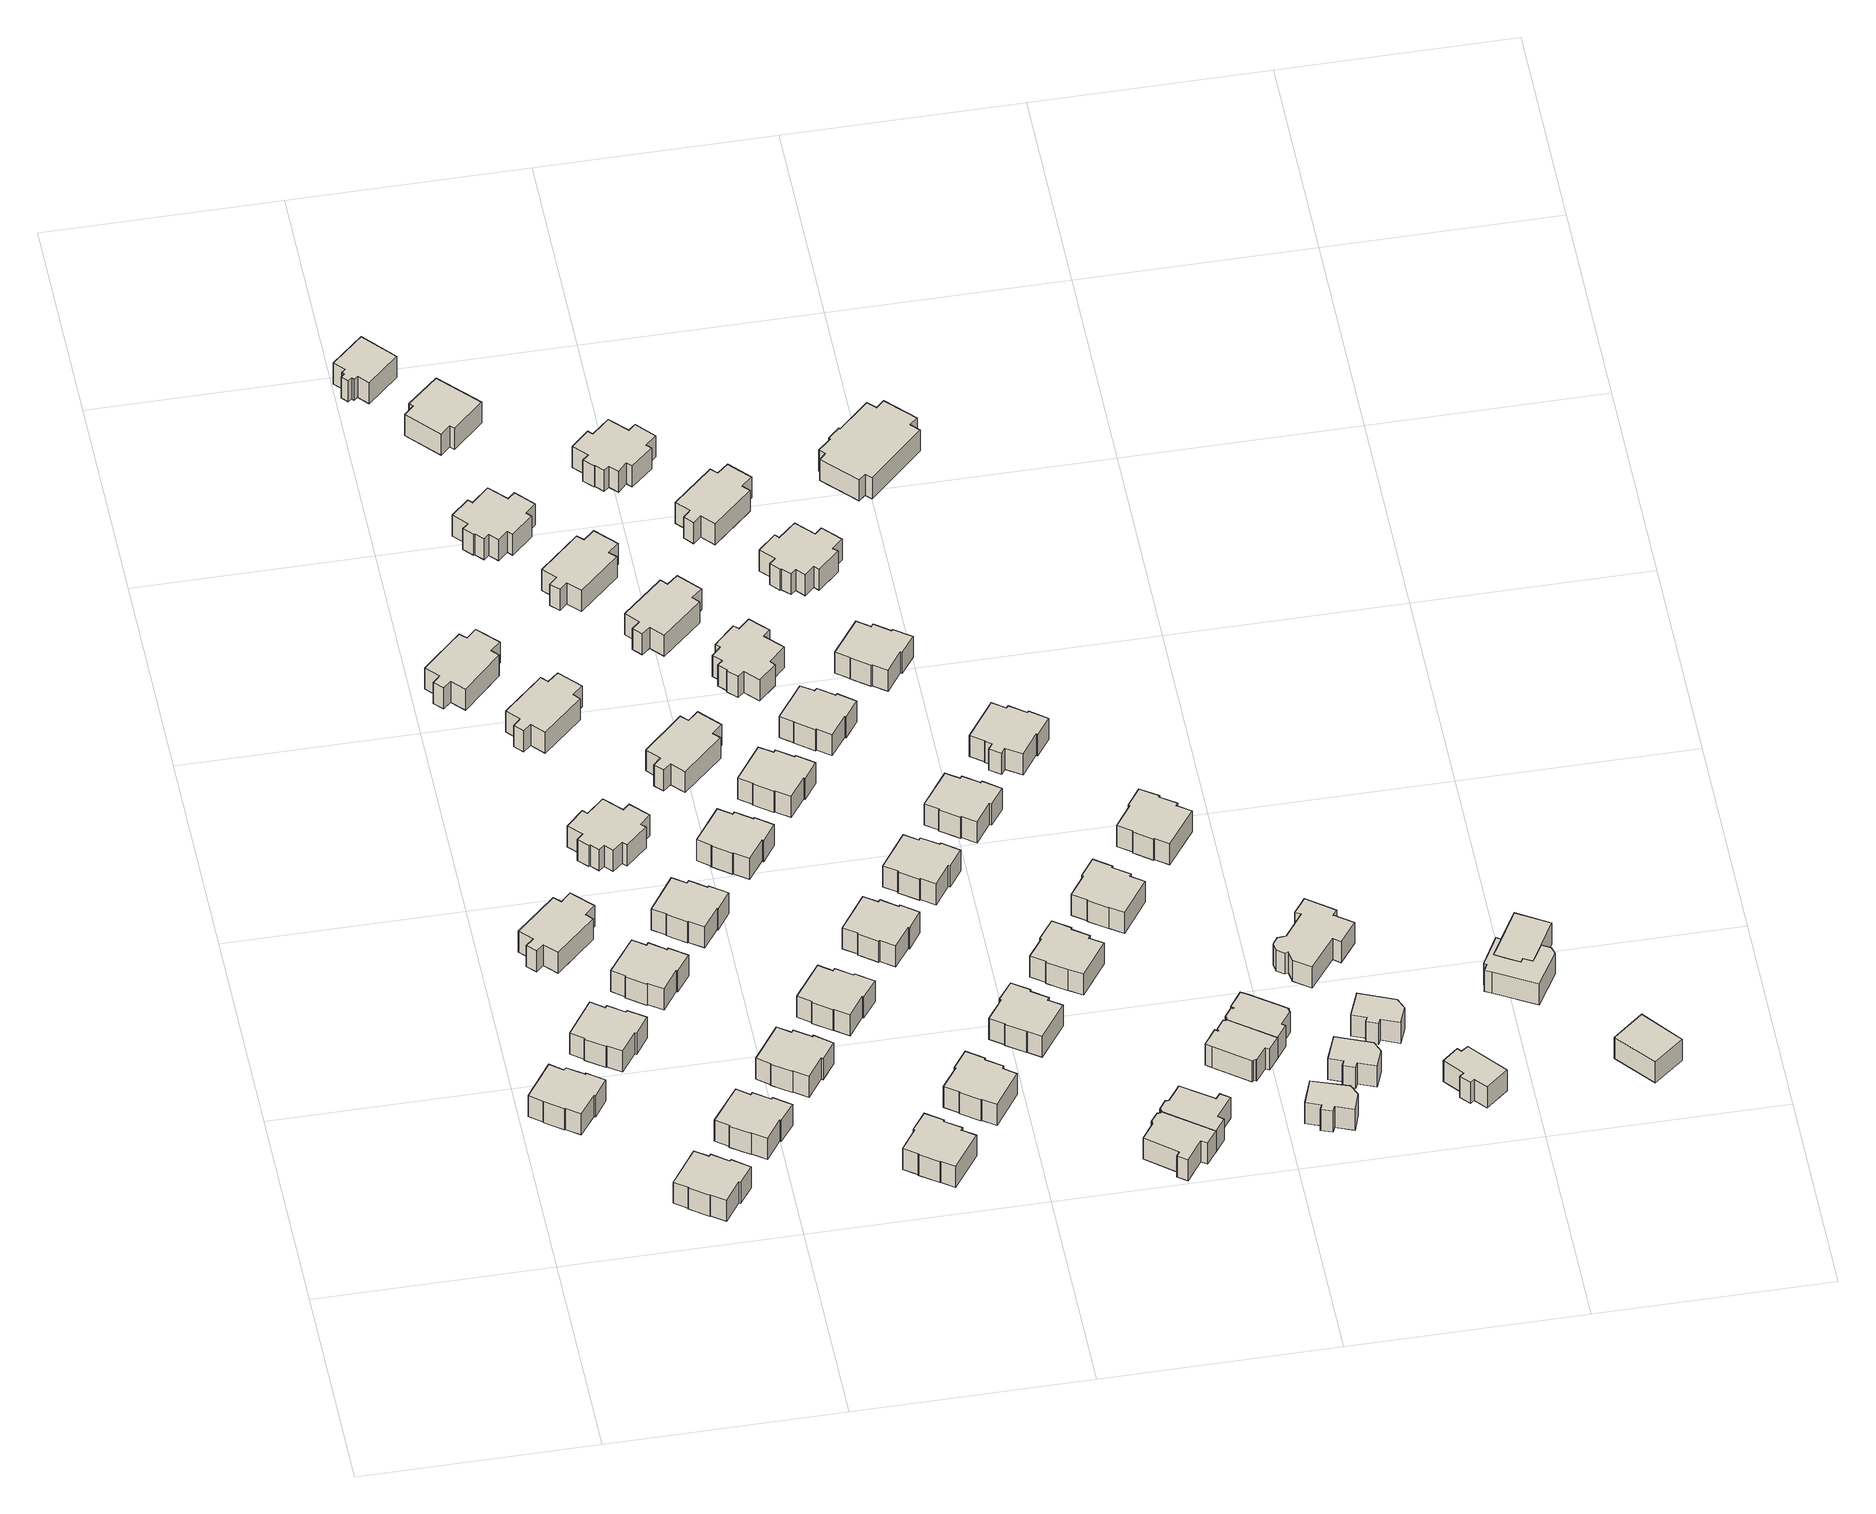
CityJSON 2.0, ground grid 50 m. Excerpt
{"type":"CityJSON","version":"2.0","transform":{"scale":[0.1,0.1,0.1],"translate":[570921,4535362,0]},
"CityObjects":{
"building1":{"type":"Building","geometry":[{"type":"MultiSurface","lod":"1","boundaries":[[[0,1,2,3,4,5,6,7,8,9,10,11,12,13]],[[0,13,14,15]],[[13,12,16,14]],[[12,11,17,16]],[[11,10,18,17]],[[10,9,19,18]],[[9,8,20,19]],[[8,7,21,20]],[[7,6,22,21]],[[6,5,23,22]],[[5,4,24,23]],[[4,3,25,24]],[[3,2,26,25]],[[2,1,27,26]],[[1,0,15,27]],[[15,14,16,17,18,19,20,21,22,23,24,25,26,27]]]}]},
"building2":{"type":"Building","geometry":[{"type":"MultiSurface","lod":"1","boundaries":[[[28,29,30,31,32,33,34,35,36,37,38,39,40,41]],[[28,41,42,43]],[[41,40,44,42]],[[40,39,45,44]],[[39,38,46,45]],[[38,37,47,46]],[[37,36,48,47]],[[36,35,49,48]],[[35,34,50,49]],[[34,33,51,50]],[[33,32,52,51]],[[32,31,53,52]],[[31,30,54,53]],[[30,29,55,54]],[[29,28,43,55]],[[43,42,44,45,46,47,48,49,50,51,52,53,54,55]]]}]},
"building3":{"type":"Building","geometry":[{"type":"MultiSurface","lod":"1","boundaries":[[[56,57,58,59,60,61,62,63,64,65,66,67,68,69]],[[56,69,70,71]],[[69,68,72,70]],[[68,67,73,72]],[[67,66,74,73]],[[66,65,75,74]],[[65,64,76,75]],[[64,63,77,76]],[[63,62,78,77]],[[62,61,79,78]],[[61,60,80,79]],[[60,59,81,80]],[[59,58,82,81]],[[58,57,83,82]],[[57,56,71,83]],[[71,70,72,73,74,75,76,77,78,79,80,81,82,83]]]}]},
"building4":{"type":"Building","geometry":[{"type":"MultiSurface","lod":"1","boundaries":[[[84,85,86,87,88,89,90,91,92,93,94,95]],[[84,95,96,97]],[[95,94,98,96]],[[94,93,99,98]],[[93,92,100,99]],[[92,91,101,100]],[[91,90,102,101]],[[90,89,103,102]],[[89,88,104,103]],[[88,87,105,104]],[[87,86,106,105]],[[86,85,107,106]],[[85,84,97,107]],[[97,96,98,99,100,101,102,103,104,105,106,107]]]}]},
"building5":{"type":"Building","geometry":[{"type":"MultiSurface","lod":"1","boundaries":[[[108,109,110,111,112,113,114,115,116,117,118,119,120,121]],[[108,121,122,123]],[[121,120,124,122]],[[120,119,125,124]],[[119,118,126,125]],[[118,117,127,126]],[[117,116,128,127]],[[116,115,129,128]],[[115,114,130,129]],[[114,113,131,130]],[[113,112,132,131]],[[112,111,133,132]],[[111,110,134,133]],[[110,109,135,134]],[[109,108,123,135]],[[123,122,124,125,126,127,128,129,130,131,132,133,134,135]]]}]},
"building6":{"type":"Building","geometry":[{"type":"MultiSurface","lod":"1","boundaries":[[[136,137,138,139,140,141,142,143,144,145,146,147,148,149]],[[136,149,150,151]],[[149,148,152,150]],[[148,147,153,152]],[[147,146,154,153]],[[146,145,155,154]],[[145,144,156,155]],[[144,143,157,156]],[[143,142,158,157]],[[142,141,159,158]],[[141,140,160,159]],[[140,139,161,160]],[[139,138,162,161]],[[138,137,163,162]],[[137,136,151,163]],[[151,150,152,153,154,155,156,157,158,159,160,161,162,163]]]}]},
"building7":{"type":"Building","geometry":[{"type":"MultiSurface","lod":"1","boundaries":[[[164,165,166,167,168,169,170,171,172,173,174,175]],[[164,175,176,177]],[[175,174,178,176]],[[174,173,179,178]],[[173,172,180,179]],[[172,171,181,180]],[[171,170,182,181]],[[170,169,183,182]],[[169,168,184,183]],[[168,167,185,184]],[[167,166,186,185]],[[166,165,187,186]],[[165,164,177,187]],[[177,176,178,179,180,181,182,183,184,185,186,187]]]}]},
"building8":{"type":"Building","geometry":[{"type":"MultiSurface","lod":"1","boundaries":[[[188,189,190,191,192,193,194,195,196,197,198,199,200,201,202,203,204,205]],[[188,205,206,207]],[[205,204,208,206]],[[204,203,209,208]],[[203,202,210,209]],[[202,201,211,210]],[[201,200,212,211]],[[200,199,213,212]],[[199,198,214,213]],[[198,197,215,214]],[[197,196,216,215]],[[196,195,217,216]],[[195,194,218,217]],[[194,193,219,218]],[[193,192,220,219]],[[192,191,221,220]],[[191,190,222,221]],[[190,189,223,222]],[[189,188,207,223]],[[207,206,208,209,210,211,212,213,214,215,216,217,218,219,220,221,222,223]]]}]},
"building9":{"type":"Building","geometry":[{"type":"MultiSurface","lod":"1","boundaries":[[[224,225,226,227,228,229,230,231,232,233,234,235]],[[224,235,236,237]],[[235,234,238,236]],[[234,233,239,238]],[[233,232,240,239]],[[232,231,241,240]],[[231,230,242,241]],[[230,229,243,242]],[[229,228,244,243]],[[228,227,245,244]],[[227,226,246,245]],[[226,225,247,246]],[[225,224,237,247]],[[237,236,238,239,240,241,242,243,244,245,246,247]]]}]},
"building10":{"type":"Building","geometry":[{"type":"MultiSurface","lod":"1","boundaries":[[[248,249,250,251,252,253,254,255,256,257,258,259,260,261]],[[248,261,262,263]],[[261,260,264,262]],[[260,259,265,264]],[[259,258,266,265]],[[258,257,267,266]],[[257,256,268,267]],[[256,255,269,268]],[[255,254,270,269]],[[254,253,271,270]],[[253,252,272,271]],[[252,251,273,272]],[[251,250,274,273]],[[250,249,275,274]],[[249,248,263,275]],[[263,262,264,265,266,267,268,269,270,271,272,273,274,275]]]}]},
"building11":{"type":"Building","geometry":[{"type":"MultiSurface","lod":"1","boundaries":[[[276,277,278,279,280,281,282,283,284,285,286,287,288,289]],[[276,289,290,291]],[[289,288,292,290]],[[288,287,293,292]],[[287,286,294,293]],[[286,285,295,294]],[[285,284,296,295]],[[284,283,297,296]],[[283,282,298,297]],[[282,281,299,298]],[[281,280,300,299]],[[280,279,301,300]],[[279,278,302,301]],[[278,277,303,302]],[[277,276,291,303]],[[291,290,292,293,294,295,296,297,298,299,300,301,302,303]]]}]},
"building12":{"type":"Building","geometry":[{"type":"MultiSurface","lod":"1","boundaries":[[[304,305,306,307,308,309,310,311,312,313,314,315]],[[304,315,316,317]],[[315,314,318,316]],[[314,313,319,318]],[[313,312,320,319]],[[312,311,321,320]],[[311,310,322,321]],[[310,309,323,322]],[[309,308,324,323]],[[308,307,325,324]],[[307,306,326,325]],[[306,305,327,326]],[[305,304,317,327]],[[317,316,318,319,320,321,322,323,324,325,326,327]]]}]},
"building13":{"type":"Building","geometry":[{"type":"MultiSurface","lod":"1","boundaries":[[[328,329,330,331,332,333,334,335,336,337,338,339,340,341]],[[328,341,342,343]],[[341,340,344,342]],[[340,339,345,344]],[[339,338,346,345]],[[338,337,347,346]],[[337,336,348,347]],[[336,335,349,348]],[[335,334,350,349]],[[334,333,351,350]],[[333,332,352,351]],[[332,331,353,352]],[[331,330,354,353]],[[330,329,355,354]],[[329,328,343,355]],[[343,342,344,345,346,347,348,349,350,351,352,353,354,355]]]}]},
"building14":{"type":"Building","geometry":[{"type":"MultiSurface","lod":"1","boundaries":[[[356,357,358,359,360,361,362,363,364,365,366,367,368,369,370,371,372,373]],[[356,373,374,375]],[[373,372,376,374]],[[372,371,377,376]],[[371,370,378,377]],[[370,369,379,378]],[[369,368,380,379]],[[368,367,381,380]],[[367,366,382,381]],[[366,365,383,382]],[[365,364,384,383]],[[364,363,385,384]],[[363,362,386,385]],[[362,361,387,386]],[[361,360,388,387]],[[360,359,389,388]],[[359,358,390,389]],[[358,357,391,390]],[[357,356,375,391]],[[375,374,376,377,378,379,380,381,382,383,384,385,386,387,388,389,390,391]]]}]},
"building15":{"type":"Building","geometry":[{"type":"MultiSurface","lod":"1","boundaries":[[[392,393,394,395,396,397,398,399,400,401,402,403,404,405]],[[392,405,406,407]],[[405,404,408,406]],[[404,403,409,408]],[[403,402,410,409]],[[402,401,411,410]],[[401,400,412,411]],[[400,399,413,412]],[[399,398,414,413]],[[398,397,415,414]],[[397,396,416,415]],[[396,395,417,416]],[[395,394,418,417]],[[394,393,419,418]],[[393,392,407,419]],[[407,406,408,409,410,411,412,413,414,415,416,417,418,419]]]}]},
"building16":{"type":"Building","geometry":[{"type":"MultiSurface","lod":"1","boundaries":[[[420,421,422,423,424,425,426,427,428,429,430,431,432,433]],[[420,433,434,435]],[[433,432,436,434]],[[432,431,437,436]],[[431,430,438,437]],[[430,429,439,438]],[[429,428,440,439]],[[428,427,441,440]],[[427,426,442,441]],[[426,425,443,442]],[[425,424,444,443]],[[424,423,445,444]],[[423,422,446,445]],[[422,421,447,446]],[[421,420,435,447]],[[435,434,436,437,438,439,440,441,442,443,444,445,446,447]]]}]},
"building17":{"type":"Building","geometry":[{"type":"MultiSurface","lod":"1","boundaries":[[[448,449,450,451,452,453,454,455]],[[448,455,456,457]],[[455,454,458,456]],[[454,453,459,458]],[[453,452,460,459]],[[452,451,461,460]],[[451,450,462,461]],[[450,449,463,462]],[[449,448,457,463]],[[457,456,458,459,460,461,462,463]]]}]},
"building18":{"type":"Building","geometry":[{"type":"MultiSurface","lod":"1","boundaries":[[[464,465,466,467,468,469,470,471,472,473,474,475]],[[464,475,476,477]],[[475,474,478,476]],[[474,473,479,478]],[[473,472,480,479]],[[472,471,481,480]],[[471,470,482,481]],[[470,469,483,482]],[[469,468,484,483]],[[468,467,485,484]],[[467,466,486,485]],[[466,465,487,486]],[[465,464,477,487]],[[477,476,478,479,480,481,482,483,484,485,486,487]]]}]},
"building19":{"type":"Building","geometry":[{"type":"MultiSurface","lod":"1","boundaries":[[[488,489,490,491,492,493,494,495,496,497,498,499]],[[488,499,500,501]],[[499,498,502,500]],[[498,497,503,502]],[[497,496,504,503]],[[496,495,505,504]],[[495,494,506,505]],[[494,493,507,506]],[[493,492,508,507]],[[492,491,509,508]],[[491,490,510,509]],[[490,489,511,510]],[[489,488,501,511]],[[501,500,502,503,504,505,506,507,508,509,510,511]]]}]},
"building20":{"type":"Building","geometry":[{"type":"MultiSurface","lod":"1","boundaries":[[[512,513,514,515,516,517,518,519,520,521,522,523,524,525]],[[512,525,526,527]],[[525,524,528,526]],[[524,523,529,528]],[[523,522,530,529]],[[522,521,531,530]],[[521,520,532,531]],[[520,519,533,532]],[[519,518,534,533]],[[518,517,535,534]],[[517,516,536,535]],[[516,515,537,536]],[[515,514,538,537]],[[514,513,539,538]],[[513,512,527,539]],[[527,526,528,529,530,531,532,533,534,535,536,537,538,539]]]}]},
"building21":{"type":"Building","geometry":[{"type":"MultiSurface","lod":"1","boundaries":[[[540,541,542,543,544,545,546,547,548,549,550,551,552,553]],[[540,553,554,555]],[[553,552,556,554]],[[552,551,557,556]],[[551,550,558,557]],[[550,549,559,558]],[[549,548,560,559]],[[548,547,561,560]],[[547,546,562,561]],[[546,545,563,562]],[[545,544,564,563]],[[544,543,565,564]],[[543,542,566,565]],[[542,541,567,566]],[[541,540,555,567]],[[555,554,556,557,558,559,560,561,562,563,564,565,566,567]]]}]},
"building22":{"type":"Building","geometry":[{"type":"MultiSurface","lod":"1","boundaries":[[[568,569,570,571,572,573,574,575,576,577,578,579,580,581]],[[568,581,582,583]],[[581,580,584,582]],[[580,579,585,584]],[[579,578,586,585]],[[578,577,587,586]],[[577,576,588,587]],[[576,575,589,588]],[[575,574,590,589]],[[574,573,591,590]],[[573,572,592,591]],[[572,571,593,592]],[[571,570,594,593]],[[570,569,595,594]],[[569,568,583,595]],[[583,582,584,585,586,587,588,589,590,591,592,593,594,595]]]}]},
"building23":{"type":"Building","geometry":[{"type":"MultiSurface","lod":"1","boundaries":[[[596,597,598,599,600,601,602,603,604,605,606,607]],[[596,607,608,609]],[[607,606,610,608]],[[606,605,611,610]],[[605,604,612,611]],[[604,603,613,612]],[[603,602,614,613]],[[602,601,615,614]],[[601,600,616,615]],[[600,599,617,616]],[[599,598,618,617]],[[598,597,619,618]],[[597,596,609,619]],[[609,608,610,611,612,613,614,615,616,617,618,619]]]}]},
"building24":{"type":"Building","geometry":[{"type":"MultiSurface","lod":"1","boundaries":[[[620,621,622,623,624,625,626,627,628,629,630,631,632,633,634,635,636,637]],[[620,637,638,639]],[[637,636,640,638]],[[636,635,641,640]],[[635,634,642,641]],[[634,633,643,642]],[[633,632,644,643]],[[632,631,645,644]],[[631,630,646,645]],[[630,629,647,646]],[[629,628,648,647]],[[628,627,649,648]],[[627,626,650,649]],[[626,625,651,650]],[[625,624,652,651]],[[624,623,653,652]],[[623,622,654,653]],[[622,621,655,654]],[[621,620,639,655]],[[639,638,640,641,642,643,644,645,646,647,648,649,650,651,652,653,654,655]]]}]},
"building25":{"type":"Building","geometry":[{"type":"MultiSurface","lod":"1","boundaries":[[[656,657,658,659,660,661,662,663,664,665,666,667,668,669,670,671,672,673]],[[656,673,674,675]],[[673,672,676,674]],[[672,671,677,676]],[[671,670,678,677]],[[670,669,679,678]],[[669,668,680,679]],[[668,667,681,680]],[[667,666,682,681]],[[666,665,683,682]],[[665,664,684,683]],[[664,663,685,684]],[[663,662,686,685]],[[662,661,687,686]],[[661,660,688,687]],[[660,659,689,688]],[[659,658,690,689]],[[658,657,691,690]],[[657,656,675,691]],[[675,674,676,677,678,679,680,681,682,683,684,685,686,687,688,689,690,691]]]}]},
"building26":{"type":"Building","geometry":[{"type":"MultiSurface","lod":"1","boundaries":[[[692,693,694,695,696,697,698,699,700,701,702,703,704,705]],[[692,705,706,707]],[[705,704,708,706]],[[704,703,709,708]],[[703,702,710,709]],[[702,701,711,710]],[[701,700,712,711]],[[700,699,713,712]],[[699,698,714,713]],[[698,697,715,714]],[[697,696,716,715]],[[696,695,717,716]],[[695,694,718,717]],[[694,693,719,718]],[[693,692,707,719]],[[707,706,708,709,710,711,712,713,714,715,716,717,718,719]]]}]},
"building27":{"type":"Building","geometry":[{"type":"MultiSurface","lod":"1","boundaries":[[[720,721,722,723,724,725,726,727,728,729,730,731,732,733]],[[720,733,734,735]],[[733,732,736,734]],[[732,731,737,736]],[[731,730,738,737]],[[730,729,739,738]],[[729,728,740,739]],[[728,727,741,740]],[[727,726,742,741]],[[726,725,743,742]],[[725,724,744,743]],[[724,723,745,744]],[[723,722,746,745]],[[722,721,747,746]],[[721,720,735,747]],[[735,734,736,737,738,739,740,741,742,743,744,745,746,747]]]}]},
"building28":{"type":"Building","geometry":[{"type":"MultiSurface","lod":"1","boundaries":[[[748,749,750,751,752,753,754,755,756,757,758,759,760,761]],[[748,761,762,763]],[[761,760,764,762]],[[760,759,765,764]],[[759,758,766,765]],[[758,757,767,766]],[[757,756,768,767]],[[756,755,769,768]],[[755,754,770,769]],[[754,753,771,770]],[[753,752,772,771]],[[752,751,773,772]],[[751,750,774,773]],[[750,749,775,774]],[[749,748,763,775]],[[763,762,764,765,766,767,768,769,770,771,772,773,774,775]]]}]},
"building29":{"type":"Building","geometry":[{"type":"MultiSurface","lod":"1","boundaries":[[[776,777,778,779,780,781,782,783,784,785,786,787]],[[776,787,788,789]],[[787,786,790,788]],[[786,785,791,790]],[[785,784,792,791]],[[784,783,793,792]],[[783,782,794,793]],[[782,781,795,794]],[[781,780,796,795]],[[780,779,797,796]],[[779,778,798,797]],[[778,777,799,798]],[[777,776,789,799]],[[789,788,790,791,792,793,794,795,796,797,798,799]]]}]},
"building30":{"type":"Building","geometry":[{"type":"MultiSurface","lod":"1","boundaries":[[[800,801,802,803,804,805,806,807,808,809,810,811,812,813]],[[800,813,814,815]],[[813,812,816,814]],[[812,811,817,816]],[[811,810,818,817]],[[810,809,819,818]],[[809,808,820,819]],[[808,807,821,820]],[[807,806,822,821]],[[806,805,823,822]],[[805,804,824,823]],[[804,803,825,824]],[[803,802,826,825]],[[802,801,827,826]],[[801,800,815,827]],[[815,814,816,817,818,819,820,821,822,823,824,825,826,827]]]}]},
"building31":{"type":"Building","geometry":[{"type":"MultiSurface","lod":"1","boundaries":[[[828,829,830,831,832,833,834,835,836,837,838,839,840,841]],[[828,841,842,843]],[[841,840,844,842]],[[840,839,845,844]],[[839,838,846,845]],[[838,837,847,846]],[[837,836,848,847]],[[836,835,849,848]],[[835,834,850,849]],[[834,833,851,850]],[[833,832,852,851]],[[832,831,853,852]],[[831,830,854,853]],[[830,829,855,854]],[[829,828,843,855]],[[843,842,844,845,846,847,848,849,850,851,852,853,854,855]]]}]},
"building32":{"type":"Building","geometry":[{"type":"MultiSurface","lod":"1","boundaries":[[[856,857,858,859,860,861,862,863,864,865,866,867,868,869]],[[856,869,870,871]],[[869,868,872,870]],[[868,867,873,872]],[[867,866,874,873]],[[866,865,875,874]],[[865,864,876,875]],[[864,863,877,876]],[[863,862,878,877]],[[862,861,879,878]],[[861,860,880,879]],[[860,859,881,880]],[[859,858,882,881]],[[858,857,883,882]],[[857,856,871,883]],[[871,870,872,873,874,875,876,877,878,879,880,881,882,883]]]}]},
"building33":{"type":"Building","geometry":[{"type":"MultiSurface","lod":"1","boundaries":[[[801,800,884,885,886,887,888,889,890,891,892,893,894,895]],[[801,895,896,827]],[[895,894,897,896]],[[894,893,898,897]],[[893,892,899,898]],[[892,891,900,899]],[[891,890,901,900]],[[890,889,902,901]],[[889,888,903,902]],[[888,887,904,903]],[[887,886,905,904]],[[886,885,906,905]],[[885,884,907,906]],[[884,800,815,907]],[[800,801,827,815]],[[827,896,897,898,899,900,901,902,903,904,905,906,907,815]]]}]},
"building34":{"type":"Building","geometry":[{"type":"MultiSurface","lod":"1","boundaries":[[[908,909,910,911,912,913,914,915,916,917,918,919,920,921,922,923,924,925]],[[908,925,926,927]],[[925,924,928,926]],[[924,923,929,928]],[[923,922,930,929]],[[922,921,931,930]],[[921,920,932,931]],[[920,919,933,932]],[[919,918,934,933]],[[918,917,935,934]],[[917,916,936,935]],[[916,915,937,936]],[[915,914,938,937]],[[914,913,939,938]],[[913,912,940,939]],[[912,911,941,940]],[[911,910,942,941]],[[910,909,943,942]],[[909,908,927,943]],[[927,926,928,929,930,931,932,933,934,935,936,937,938,939,940,941,942,943]]]}]},
"building35":{"type":"Building","geometry":[{"type":"MultiSurface","lod":"1","boundaries":[[[944,945,946,947,948,949,950,951,952,953,954,955,956,957]],[[944,957,958,959]],[[957,956,960,958]],[[956,955,961,960]],[[955,954,962,961]],[[954,953,963,962]],[[953,952,964,963]],[[952,951,965,964]],[[951,950,966,965]],[[950,949,967,966]],[[949,948,968,967]],[[948,947,969,968]],[[947,946,970,969]],[[946,945,971,970]],[[945,944,959,971]],[[959,958,960,961,962,963,964,965,966,967,968,969,970,971]]]}]},
"building36":{"type":"Building","geometry":[{"type":"MultiSurface","lod":"1","boundaries":[[[972,973,974,975,976,977,978,979,980,981,982,983,984,985]],[[972,985,986,987]],[[985,984,988,986]],[[984,983,989,988]],[[983,982,990,989]],[[982,981,991,990]],[[981,980,992,991]],[[980,979,993,992]],[[979,978,994,993]],[[978,977,995,994]],[[977,976,996,995]],[[976,975,997,996]],[[975,974,998,997]],[[974,973,999,998]],[[973,972,987,999]],[[987,986,988,989,990,991,992,993,994,995,996,997,998,999]]]}]},
"building37":{"type":"Building","geometry":[{"type":"MultiSurface","lod":"1","boundaries":[[[1000,1001,1002,1003,1004,1005,1006,1007,1008,1009,1010,1011,1012,1013,1014,1015]],[[1000,1015,1016,1017]],[[1015,1014,1018,1016]],[[1014,1013,1019,1018]],[[1013,1012,1020,1019]],[[1012,1011,1021,1020]],[[1011,1010,1022,1021]],[[1010,1009,1023,1022]],[[1009,1008,1024,1023]],[[1008,1007,1025,1024]],[[1007,1006,1026,1025]],[[1006,1005,1027,1026]],[[1005,1004,1028,1027]],[[1004,1003,1029,1028]],[[1003,1002,1030,1029]],[[1002,1001,1031,1030]],[[1001,1000,1017,1031]],[[1017,1016,1018,1019,1020,1021,1022,1023,1024,1025,1026,1027,1028,1029,1030,1031]]]}]},
"building38":{"type":"Building","geometry":[{"type":"MultiSurface","lod":"1","boundaries":[[[1032,1033,1034,1035,1036,1037,1038,1039,1040,1041,1042,1043,1044,1045,1046,1047,1048]],[[1032,1048,1049,1050]],[[1048,1047,1051,1049]],[[1047,1046,1052,1051]],[[1046,1045,1053,1052]],[[1045,1044,1054,1053]],[[1044,1043,1055,1054]],[[1043,1042,1056,1055]],[[1042,1041,1057,1056]],[[1041,1040,1058,1057]],[[1040,1039,1059,1058]],[[1039,1038,1060,1059]],[[1038,1037,1061,1060]],[[1037,1036,1062,1061]],[[1036,1035,1063,1062]],[[1035,1034,1064,1063]],[[1034,1033,1065,1064]],[[1033,1032,1050,1065]],[[1050,1049,1051,1052,1053,1054,1055,1056,1057,1058,1059,1060,1061,1062,1063,1064,1065]]]}]},
"building39":{"type":"Building","geometry":[{"type":"MultiSurface","lod":"1","boundaries":[[[1066,1067,1068,1069,1070,1071,1072,1073,1074,1075,1076,1077,1078,1043,1042,1079,1080]],[[1066,1080,1081,1082]],[[1080,1079,1083,1081]],[[1079,1042,1056,1083]],[[1042,1043,1055,1056]],[[1043,1078,1084,1055]],[[1078,1077,1085,1084]],[[1077,1076,1086,1085]],[[1076,1075,1087,1086]],[[1075,1074,1088,1087]],[[1074,1073,1089,1088]],[[1073,1072,1090,1089]],[[1072,1071,1091,1090]],[[1071,1070,1092,1091]],[[1070,1069,1093,1092]],[[1069,1068,1094,1093]],[[1068,1067,1095,1094]],[[1067,1066,1082,1095]],[[1082,1081,1083,1056,1055,1084,1085,1086,1087,1088,1089,1090,1091,1092,1093,1094,1095]]]}]},
"building40":{"type":"Building","geometry":[{"type":"MultiSurface","lod":"1","boundaries":[[[1096,1097,1098,1099,1100,1101,1102,1103,1104]],[[1096,1104,1105,1106]],[[1104,1103,1107,1105]],[[1103,1102,1108,1107]],[[1102,1101,1109,1108]],[[1101,1100,1110,1109]],[[1100,1099,1111,1110]],[[1099,1098,1112,1111]],[[1098,1097,1113,1112]],[[1097,1096,1106,1113]],[[1106,1105,1107,1108,1109,1110,1111,1112,1113]]]}]},
"building41":{"type":"Building","geometry":[{"type":"MultiSurface","lod":"1","boundaries":[[[1114,1115,1116,1117,1118,1119,1120,1121,1122,1123,1124,1125,1126,1127,1128,1129]],[[1114,1129,1130,1131]],[[1129,1128,1132,1130]],[[1128,1127,1133,1132]],[[1127,1126,1134,1133]],[[1126,1125,1135,1134]],[[1125,1124,1136,1135]],[[1124,1123,1137,1136]],[[1123,1122,1138,1137]],[[1122,1121,1139,1138]],[[1121,1120,1140,1139]],[[1120,1119,1141,1140]],[[1119,1118,1142,1141]],[[1118,1117,1143,1142]],[[1117,1116,1144,1143]],[[1116,1115,1145,1144]],[[1115,1114,1131,1145]],[[1131,1130,1132,1133,1134,1135,1136,1137,1138,1139,1140,1141,1142,1143,1144,1145]]]}]},
"building42":{"type":"Building","geometry":[{"type":"MultiSurface","lod":"1","boundaries":[[[1146,1147,1148,1149,1150,1151,1152,1153,1154,1155,1156,1157,1158,1159]],[[1146,1159,1160,1161]],[[1159,1158,1162,1160]],[[1158,1157,1163,1162]],[[1157,1156,1164,1163]],[[1156,1155,1165,1164]],[[1155,1154,1166,1165]],[[1154,1153,1167,1166]],[[1153,1152,1168,1167]],[[1152,1151,1169,1168]],[[1151,1150,1170,1169]],[[1150,1149,1171,1170]],[[1149,1148,1172,1171]],[[1148,1147,1173,1172]],[[1147,1146,1161,1173]],[[1161,1160,1162,1163,1164,1165,1166,1167,1168,1169,1170,1171,1172,1173]]]}]},
"building43":{"type":"Building","geometry":[{"type":"MultiSurface","lod":"1","boundaries":[[[1174,1175,1176,1177,1178,1179,1180,1181,1182]],[[1174,1182,1183,1184]],[[1182,1181,1185,1183]],[[1181,1180,1186,1185]],[[1180,1179,1187,1186]],[[1179,1178,1188,1187]],[[1178,1177,1189,1188]],[[1177,1176,1190,1189]],[[1176,1175,1191,1190]],[[1175,1174,1184,1191]],[[1184,1183,1185,1186,1187,1188,1189,1190,1191]]]}]},
"building44":{"type":"Building","geometry":[{"type":"MultiSurface","lod":"1","boundaries":[[[1192,1193,1194,1195,1196,1197,1198,1199,1200,1201,1202,1203,1204,1205,1206,1207]],[[1192,1207,1208,1209]],[[1207,1206,1210,1208]],[[1206,1205,1211,1210]],[[1205,1204,1212,1211]],[[1204,1203,1213,1212]],[[1203,1202,1214,1213]],[[1202,1201,1215,1214]],[[1201,1200,1216,1215]],[[1200,1199,1217,1216]],[[1199,1198,1218,1217]],[[1198,1197,1219,1218]],[[1197,1196,1220,1219]],[[1196,1195,1221,1220]],[[1195,1194,1222,1221]],[[1194,1193,1223,1222]],[[1193,1192,1209,1223]],[[1209,1208,1210,1211,1212,1213,1214,1215,1216,1217,1218,1219,1220,1221,1222,1223]]]}]},
"building45":{"type":"Building","geometry":[{"type":"MultiSurface","lod":"1","boundaries":[[[1224,1225,1226,1227,1228,1229,1230,1231,1232]],[[1224,1232,1233,1234]],[[1232,1231,1235,1233]],[[1231,1230,1236,1235]],[[1230,1229,1237,1236]],[[1229,1228,1238,1237]],[[1228,1227,1239,1238]],[[1227,1226,1240,1239]],[[1226,1225,1241,1240]],[[1225,1224,1234,1241]],[[1234,1233,1235,1236,1237,1238,1239,1240,1241]]]}]},
"building46":{"type":"Building","geometry":[{"type":"MultiSurface","lod":"1","boundaries":[[[1242,1243,1244,1245,1246,1247,1248,1249,1250,1251]],[[1242,1251,1252,1253]],[[1251,1250,1254,1252]],[[1250,1249,1255,1254]],[[1249,1248,1256,1255]],[[1248,1247,1257,1256]],[[1247,1246,1258,1257]],[[1246,1245,1259,1258]],[[1245,1244,1260,1259]],[[1244,1243,1261,1260]],[[1243,1242,1253,1261]],[[1253,1252,1254,1255,1256,1257,1258,1259,1260,1261]]]}]},
"building47":{"type":"Building","geometry":[{"type":"MultiSurface","lod":"1","boundaries":[[[1262,1263,1264,1265,1266,1267,1268,1269,1270,1271,1272,1273,1274,1275,1276]],[[1262,1276,1277,1278]],[[1276,1275,1279,1277]],[[1275,1274,1280,1279]],[[1274,1273,1281,1280]],[[1273,1272,1282,1281]],[[1272,1271,1283,1282]],[[1271,1270,1284,1283]],[[1270,1269,1285,1284]],[[1269,1268,1286,1285]],[[1268,1267,1287,1286]],[[1267,1266,1288,1287]],[[1266,1265,1289,1288]],[[1265,1264,1290,1289]],[[1264,1263,1291,1290]],[[1263,1262,1278,1291]],[[1278,1277,1279,1280,1281,1282,1283,1284,1285,1286,1287,1288,1289,1290,1291]]]}]},
"building48":{"type":"Building","geometry":[{"type":"MultiSurface","lod":"1","boundaries":[[[1272,1271,1270,1269,1268,1292,1293,1294,1274,1273]],[[1272,1273,1281,1282]],[[1273,1274,1280,1281]],[[1274,1294,1295,1280]],[[1294,1293,1296,1295]],[[1293,1292,1297,1296]],[[1292,1268,1286,1297]],[[1268,1269,1285,1286]],[[1269,1270,1284,1285]],[[1270,1271,1283,1284]],[[1271,1272,1282,1283]],[[1282,1281,1280,1295,1296,1297,1286,1285,1284,1283]]]}]},
"building49":{"type":"Building","geometry":[{"type":"MultiSurface","lod":"1","boundaries":[[[1298,1299,1300,1301]],[[1298,1301,1302,1303]],[[1301,1300,1304,1302]],[[1300,1299,1305,1304]],[[1299,1298,1303,1305]],[[1303,1302,1304,1305]]]}]}
},
"vertices":[
[148,396,0],[114,350,0],[85,370,0],[84,369,0],[45,397,0],[46,398,0],[19,419,0],[75,497,0],[102,476,0],[107,481,0],[142,457,0],[143,460,0],[179,434,0],[151,394,0],[151,394,60],[148,396,60],[179,434,60],[143,460,60],[142,457,60],[107,481,60],[102,476,60],[75,497,60],[19,419,60],[46,398,60],[45,397,60],[84,369,60],[85,370,60],[114,350,60],
[315,209,0],[343,189,0],[347,194,0],[381,169,0],[384,172,0],[420,145,0],[391,106,0],[388,108,0],[355,62,0],[326,83,0],[325,81,0],[286,110,0],[287,111,0],[259,131,0],[259,131,60],[315,209,60],[287,111,60],[286,110,60],[325,81,60],[326,83,60],[355,62,60],[388,108,60],[391,106,60],[420,145,60],[384,172,60],[381,169,60],[347,194,60],[343,189,60],
[226,506,0],[197,526,0],[196,524,0],[157,552,0],[158,554,0],[131,574,0],[186,652,0],[214,631,0],[218,636,0],[252,612,0],[255,615,0],[291,590,0],[262,549,0],[259,551,0],[259,551,60],[226,506,60],[262,549,60],[291,590,60],[255,615,60],[252,612,60],[218,636,60],[214,631,60],[186,652,60],[131,574,60],[158,554,60],[157,552,60],[196,524,60],[197,526,60],
[181,935,0],[202,956,0],[244,912,0],[222,891,0],[234,877,0],[149,798,0],[124,824,0],[108,809,0],[90,828,0],[107,843,0],[82,870,0],[167,949,0],[167,949,60],[181,935,60],[82,870,60],[107,843,60],[90,828,60],[108,809,60],[124,824,60],[149,798,60],[234,877,60],[222,891,60],[244,912,60],[202,956,60],
[459,347,0],[493,323,0],[496,326,0],[532,300,0],[502,260,0],[499,262,0],[466,216,0],[437,237,0],[436,236,0],[397,263,0],[398,265,0],[371,285,0],[428,363,0],[455,342,0],[455,342,60],[459,347,60],[428,363,60],[371,285,60],[398,265,60],[397,263,60],[436,236,60],[437,237,60],[466,216,60],[499,262,60],[502,260,60],[532,300,60],[496,326,60],[493,323,60],
[243,730,0],[299,806,0],[326,786,0],[330,792,0],[364,767,0],[367,770,0],[403,744,0],[374,704,0],[371,706,0],[338,660,0],[308,681,0],[307,679,0],[268,707,0],[269,709,0],[269,709,60],[243,730,60],[268,707,60],[307,679,60],[308,681,60],[338,660,60],[371,706,60],[374,704,60],[403,744,60],[367,770,60],[364,767,60],[330,792,60],[326,786,60],[299,806,60],
[182,1629,0],[100,1547,0],[74,1574,0],[57,1559,0],[39,1577,0],[55,1593,0],[30,1620,0],[114,1700,0],[128,1687,0],[149,1707,0],[191,1663,0],[169,1643,0],[169,1643,60],[182,1629,60],[191,1663,60],[149,1707,60],[128,1687,60],[114,1700,60],[30,1620,60],[55,1593,60],[39,1577,60],[57,1559,60],[74,1574,60],[100,1547,60],
[276,1166,0],[313,1200,0],[348,1163,0],[362,1176,0],[397,1139,0],[375,1117,0],[384,1107,0],[338,1065,0],[329,1074,0],[308,1055,0],[292,1072,0],[281,1062,0],[265,1079,0],[262,1078,0],[243,1098,0],[256,1111,0],[230,1139,0],[267,1175,0],[267,1175,60],[276,1166,60],[230,1139,60],[256,1111,60],[243,1098,60],[262,1078,60],[265,1079,60],[281,1062,60],[292,1072,60],[308,1055,60],[329,1074,60],[338,1065,60],[384,1107,60],[375,1117,60],[397,1139,60],[362,1176,60],[348,1163,60],[313,1200,60],
[252,1553,0],[265,1539,0],[288,1559,0],[329,1515,0],[307,1495,0],[319,1480,0],[234,1401,0],[209,1428,0],[192,1413,0],[175,1431,0],[191,1447,0],[167,1474,0],[167,1474,60],[252,1553,60],[191,1447,60],[175,1431,60],[192,1413,60],[209,1428,60],[234,1401,60],[319,1480,60],[307,1495,60],[329,1515,60],[288,1559,60],[265,1539,60],
[607,481,0],[643,453,0],[614,413,0],[611,416,0],[578,370,0],[549,391,0],[548,389,0],[509,417,0],[510,418,0],[483,439,0],[539,517,0],[566,497,0],[570,502,0],[605,478,0],[605,478,60],[607,481,60],[570,502,60],[566,497,60],[539,517,60],[483,439,60],[510,418,60],[509,417,60],[548,389,60],[549,391,60],[578,370,60],[611,416,60],[614,413,60],[643,453,60],
[353,883,0],[408,961,0],[436,941,0],[440,947,0],[474,922,0],[477,925,0],[513,899,0],[484,859,0],[482,861,0],[449,815,0],[419,835,0],[418,834,0],[379,862,0],[381,863,0],[381,863,60],[353,883,60],[379,862,60],[418,834,60],[419,835,60],[449,815,60],[482,861,60],[484,859,60],[513,899,60],[477,925,60],[474,922,60],[440,947,60],[436,941,60],[408,961,60],
[71,2545,0],[131,2478,0],[64,2416,0],[44,2438,0],[36,2431,0],[32,2435,0],[24,2429,0],[12,2442,0],[19,2449,0],[15,2454,0],[23,2461,0],[3,2483,0],[3,2483,60],[71,2545,60],[23,2461,60],[15,2454,60],[19,2449,60],[12,2442,60],[24,2429,60],[32,2435,60],[36,2431,60],[44,2438,60],[64,2416,60],[131,2478,60],
[792,91,0],[753,119,0],[754,120,0],[725,141,0],[758,187,0],[755,189,0],[785,229,0],[821,203,0],[819,200,0],[853,176,0],[849,170,0],[877,150,0],[820,72,0],[793,92,0],[793,92,60],[792,91,60],[820,72,60],[877,150,60],[849,170,60],[853,176,60],[819,200,60],[821,203,60],[785,229,60],[755,189,60],[758,187,60],[725,141,60],[754,120,60],[753,119,60],
[239,1942,0],[222,1960,0],[211,1950,0],[195,1967,0],[193,1966,0],[174,1986,0],[187,1997,0],[160,2026,0],[198,2062,0],[206,2053,0],[243,2088,0],[278,2051,0],[293,2065,0],[328,2027,0],[306,2005,0],[315,1995,0],[269,1952,0],[260,1962,0],[260,1962,60],[239,1942,60],[269,1952,60],[315,1995,60],[306,2005,60],[328,2027,60],[293,2065,60],[278,2051,60],[243,2088,60],[206,2053,60],[198,2062,60],[160,2026,60],[187,1997,60],[174,1986,60],[193,1966,60],[195,1967,60],[211,1950,60],[222,1960,60],
[621,573,0],[594,593,0],[650,670,0],[678,650,0],[682,655,0],[716,631,0],[719,633,0],[755,607,0],[725,567,0],[722,569,0],[689,523,0],[660,544,0],[659,543,0],[620,571,0],[620,571,60],[621,573,60],[659,543,60],[660,544,60],[689,523,60],[722,569,60],[725,567,60],[755,607,60],[719,633,60],[716,631,60],[682,655,60],[678,650,60],[650,670,60],[594,593,60],
[476,1055,0],[532,1132,0],[560,1112,0],[564,1117,0],[598,1092,0],[600,1095,0],[636,1068,0],[607,1028,0],[604,1031,0],[571,985,0],[541,1006,0],[540,1005,0],[502,1033,0],[503,1034,0],[503,1034,60],[476,1055,60],[502,1033,60],[540,1005,60],[541,1006,60],[571,985,60],[604,1031,60],[607,1028,60],[636,1068,60],[600,1095,60],[598,1092,60],[564,1117,60],[560,1112,60],[532,1132,60],
[197,2405,0],[274,2323,0],[208,2261,0],[200,2269,0],[179,2250,0],[117,2317,0],[138,2337,0],[131,2345,0],[131,2345,60],[197,2405,60],[138,2337,60],[117,2317,60],[179,2250,60],[200,2269,60],[208,2261,60],[274,2323,60],
[542,1403,0],[583,1359,0],[561,1338,0],[574,1324,0],[488,1244,0],[463,1271,0],[447,1256,0],[430,1274,0],[446,1290,0],[422,1318,0],[506,1397,0],[520,1383,0],[520,1383,60],[542,1403,60],[506,1397,60],[422,1318,60],[446,1290,60],[430,1274,60],[447,1256,60],[463,1271,60],[488,1244,60],[574,1324,60],[561,1338,60],[583,1359,60],
[462,1854,0],[376,1774,0],[350,1800,0],[334,1785,0],[316,1803,0],[333,1819,0],[308,1846,0],[393,1925,0],[406,1912,0],[429,1933,0],[471,1889,0],[448,1868,0],[448,1868,60],[462,1854,60],[471,1889,60],[429,1933,60],[406,1912,60],[393,1925,60],[308,1846,60],[333,1819,60],[316,1803,60],[334,1785,60],[350,1800,60],[376,1774,60],
[903,244,0],[864,272,0],[865,274,0],[836,295,0],[869,340,0],[866,342,0],[896,383,0],[932,357,0],[930,353,0],[964,329,0],[961,323,0],[987,303,0],[932,226,0],[904,246,0],[904,246,60],[903,244,60],[932,226,60],[987,303,60],[961,323,60],[964,329,60],[930,353,60],[932,357,60],[896,383,60],[866,342,60],[869,340,60],[836,295,60],[865,274,60],[864,272,60],
[877,778,0],[849,738,0],[846,740,0],[813,694,0],[784,715,0],[782,713,0],[744,741,0],[745,743,0],[717,763,0],[773,841,0],[801,821,0],[805,826,0],[839,801,0],[841,805,0],[841,805,60],[877,778,60],[839,801,60],[805,826,60],[801,821,60],[773,841,60],[717,763,60],[745,743,60],[744,741,60],[782,713,60],[784,715,60],[813,694,60],[846,740,60],[849,738,60],
[652,1158,0],[614,1186,0],[615,1188,0],[587,1208,0],[643,1285,0],[671,1266,0],[675,1271,0],[710,1246,0],[712,1249,0],[748,1222,0],[719,1182,0],[716,1184,0],[683,1139,0],[653,1159,0],[653,1159,60],[652,1158,60],[683,1139,60],[716,1184,60],[719,1182,60],[748,1222,60],[712,1249,60],[710,1246,60],[675,1271,60],[671,1266,60],[643,1285,60],[587,1208,60],[615,1188,60],[614,1186,60],
[473,1635,0],[456,1653,0],[473,1668,0],[448,1696,0],[535,1775,0],[547,1761,0],[570,1781,0],[611,1736,0],[589,1716,0],[601,1701,0],[515,1623,0],[490,1650,0],[490,1650,60],[473,1635,60],[515,1623,60],[601,1701,60],[589,1716,60],[611,1736,60],[570,1781,60],[547,1761,60],[535,1775,60],[448,1696,60],[473,1668,60],[456,1653,60],
[621,1506,0],[605,1523,0],[616,1533,0],[599,1551,0],[619,1571,0],[610,1580,0],[655,1624,0],[665,1615,0],[688,1637,0],[724,1600,0],[709,1585,0],[744,1548,0],[709,1514,0],[717,1503,0],[679,1467,0],[652,1496,0],[639,1484,0],[619,1504,0],[619,1504,60],[621,1506,60],[639,1484,60],[652,1496,60],[679,1467,60],[717,1503,60],[709,1514,60],[744,1548,60],[709,1585,60],[724,1600,60],[688,1637,60],[665,1615,60],[655,1624,60],[610,1580,60],[619,1571,60],[599,1551,60],[616,1533,60],[605,1523,60],
[429,2170,0],[467,2206,0],[476,2197,0],[513,2231,0],[548,2194,0],[563,2208,0],[598,2169,0],[575,2147,0],[584,2137,0],[537,2095,0],[527,2106,0],[508,2085,0],[491,2103,0],[480,2093,0],[464,2110,0],[462,2109,0],[443,2129,0],[456,2141,0],[456,2141,60],[429,2170,60],[443,2129,60],[462,2109,60],[464,2110,60],[480,2093,60],[491,2103,60],[508,2085,60],[527,2106,60],[537,2095,60],[584,2137,60],[575,2147,60],[598,2169,60],[563,2208,60],[548,2194,60],[513,2231,60],[476,2197,60],[467,2206,60],
[989,513,0],[1019,553,0],[1055,527,0],[1053,523,0],[1087,499,0],[1083,493,0],[1111,473,0],[1054,396,0],[1027,415,0],[1026,414,0],[987,442,0],[988,443,0],[959,464,0],[992,510,0],[992,510,60],[989,513,60],[959,464,60],[988,443,60],[987,442,60],[1026,414,60],[1027,415,60],[1054,396,60],[1111,473,60],[1083,493,60],[1087,499,60],[1053,523,60],[1055,527,60],[1019,553,60],
[955,894,0],[923,848,0],[894,869,0],[893,867,0],[854,895,0],[855,897,0],[827,917,0],[883,995,0],[911,975,0],[915,980,0],[950,956,0],[952,959,0],[988,932,0],[959,892,0],[959,892,60],[955,894,60],[988,932,60],[952,959,60],[950,956,60],[915,980,60],[911,975,60],[883,995,60],[827,917,60],[855,897,60],[854,895,60],[893,867,60],[894,869,60],[923,848,60],
[764,1311,0],[725,1340,0],[726,1341,0],[699,1361,0],[755,1437,0],[782,1419,0],[787,1424,0],[821,1399,0],[824,1402,0],[859,1375,0],[830,1336,0],[827,1337,0],[794,1292,0],[765,1313,0],[765,1313,60],[764,1311,60],[794,1292,60],[827,1337,60],[830,1336,60],[859,1375,60],[824,1402,60],[821,1399,60],[787,1424,60],[782,1419,60],[755,1437,60],[699,1361,60],[726,1341,60],[725,1340,60],
[603,1981,0],[688,2059,0],[701,2046,0],[724,2066,0],[765,2022,0],[742,2001,0],[755,1987,0],[670,1908,0],[646,1934,0],[629,1918,0],[612,1938,0],[628,1954,0],[628,1954,60],[603,1981,60],[612,1938,60],[629,1918,60],[646,1934,60],[670,1908,60],[755,1987,60],[742,2001,60],[765,2022,60],[724,2066,60],[701,2046,60],[688,2059,60],
[1250,148,0],[1347,76,0],[1325,46,0],[1312,54,0],[1278,7,0],[1258,22,0],[1265,32,0],[1201,83,0],[1227,119,0],[1227,124,0],[1225,125,0],[1241,146,0],[1243,145,0],[1248,146,0],[1248,146,60],[1250,148,60],[1243,145,60],[1241,146,60],[1225,125,60],[1227,124,60],[1227,119,60],[1201,83,60],[1265,32,60],[1258,22,60],[1278,7,60],[1312,54,60],[1325,46,60],[1347,76,60],
[1166,550,0],[1138,569,0],[1137,568,0],[1098,596,0],[1099,598,0],[1070,619,0],[1101,661,0],[1098,663,0],[1130,707,0],[1166,681,0],[1164,677,0],[1198,653,0],[1194,647,0],[1222,628,0],[1222,628,60],[1166,550,60],[1194,647,60],[1198,653,60],[1164,677,60],[1166,681,60],[1130,707,60],[1098,663,60],[1101,661,60],[1070,619,60],[1099,598,60],[1098,596,60],[1137,568,60],[1138,569,60],
[1067,1048,0],[1034,1002,0],[1005,1023,0],[1004,1021,0],[965,1049,0],[966,1051,0],[939,1071,0],[995,1147,0],[1023,1128,0],[1027,1133,0],[1061,1109,0],[1064,1112,0],[1100,1085,0],[1071,1046,0],[1071,1046,60],[1067,1048,60],[1100,1085,60],[1064,1112,60],[1061,1109,60],[1027,1133,60],[1023,1128,60],[995,1147,60],[939,1071,60],[966,1051,60],[965,1049,60],[1004,1021,60],[1005,1023,60],[1034,1002,60],
[1251,149,0],[1250,155,0],[1248,156,0],[1263,177,0],[1265,176,0],[1271,177,0],[1297,212,0],[1364,164,0],[1373,176,0],[1392,162,0],[1358,115,0],[1369,105,0],[1369,105,60],[1358,115,60],[1392,162,60],[1373,176,60],[1364,164,60],[1297,212,60],[1271,177,60],[1265,176,60],[1263,177,60],[1248,156,60],[1250,155,60],[1251,149,60],
[826,1882,0],[861,1845,0],[876,1859,0],[911,1821,0],[888,1799,0],[897,1790,0],[851,1747,0],[842,1757,0],[821,1737,0],[805,1755,0],[794,1745,0],[777,1762,0],[775,1760,0],[757,1780,0],[770,1792,0],[743,1821,0],[781,1857,0],[789,1848,0],[789,1848,60],[826,1882,60],[781,1857,60],[743,1821,60],[770,1792,60],[757,1780,60],[775,1760,60],[777,1762,60],[794,1745,60],[805,1755,60],[821,1737,60],[842,1757,60],[851,1747,60],[897,1790,60],[888,1799,60],[911,1821,60],[876,1859,60],[861,1845,60],
[905,1467,0],[867,1495,0],[867,1496,0],[840,1516,0],[897,1593,0],[924,1573,0],[929,1579,0],[962,1554,0],[965,1557,0],[1001,1531,0],[972,1491,0],[968,1493,0],[936,1447,0],[907,1468,0],[907,1468,60],[905,1467,60],[936,1447,60],[968,1493,60],[972,1491,60],[1001,1531,60],[965,1557,60],[962,1554,60],[929,1579,60],[924,1573,60],[897,1593,60],[840,1516,60],[867,1496,60],[867,1495,60],
[1277,703,0],[1249,723,0],[1248,722,0],[1210,750,0],[1211,751,0],[1182,772,0],[1215,818,0],[1212,820,0],[1241,860,0],[1277,834,0],[1275,831,0],[1309,806,0],[1305,801,0],[1333,781,0],[1333,781,60],[1277,703,60],[1305,801,60],[1309,806,60],[1275,831,60],[1277,834,60],[1241,860,60],[1212,820,60],[1215,818,60],[1182,772,60],[1211,751,60],[1210,750,60],[1248,722,60],[1249,723,60],
[1121,1323,0],[1148,1303,0],[1153,1308,0],[1187,1283,0],[1190,1286,0],[1226,1259,0],[1196,1218,0],[1193,1221,0],[1158,1171,0],[1125,1193,0],[1116,1180,0],[1093,1197,0],[1102,1210,0],[1089,1219,0],[1090,1220,0],[1062,1241,0],[1062,1241,60],[1121,1323,60],[1090,1220,60],[1089,1219,60],[1102,1210,60],[1093,1197,60],[1116,1180,60],[1125,1193,60],[1158,1171,60],[1193,1221,60],[1196,1218,60],[1226,1259,60],[1190,1286,60],[1187,1283,60],[1153,1308,60],[1148,1303,60],
[1453,253,0],[1381,307,0],[1369,317,0],[1395,352,0],[1402,347,0],[1401,351,0],[1400,353,0],[1416,375,0],[1418,374,0],[1422,374,0],[1423,376,0],[1514,308,0],[1493,280,0],[1485,284,0],[1462,254,0],[1460,256,0],[1455,255,0],[1455,255,60],[1453,253,60],[1460,256,60],[1462,254,60],[1485,284,60],[1493,280,60],[1514,308,60],[1423,376,60],[1422,374,60],[1418,374,60],[1416,375,60],[1400,353,60],[1401,351,60],[1402,347,60],[1395,352,60],[1369,317,60],[1381,307,60],
[1422,384,0],[1438,406,0],[1441,404,0],[1444,404,0],[1438,410,0],[1464,445,0],[1477,437,0],[1551,383,0],[1549,381,0],[1550,376,0],[1552,374,0],[1529,343,0],[1536,338,0],[1424,378,0],[1424,382,0],[1424,382,60],[1422,384,60],[1424,378,60],[1536,338,60],[1529,343,60],[1552,374,60],[1550,376,60],[1549,381,60],[1551,383,60],[1477,437,60],[1464,445,60],[1438,410,60],[1444,404,60],[1441,404,60],[1438,406,60],
[1644,125,0],[1630,85,0],[1591,100,0],[1586,88,0],[1562,97,0],[1567,109,0],[1535,121,0],[1555,179,0],[1632,151,0],[1632,151,60],[1644,125,60],[1555,179,60],[1535,121,60],[1567,109,60],[1562,97,60],[1586,88,60],[1591,100,60],[1630,85,60],
[1118,2090,0],[1000,1977,0],[988,1989,0],[974,1976,0],[907,2046,0],[921,2060,0],[910,2072,0],[938,2098,0],[935,2101,0],[960,2124,0],[962,2122,0],[1027,2184,0],[1044,2167,0],[1061,2183,0],[1118,2124,0],[1101,2108,0],[1101,2108,60],[1118,2090,60],[1118,2124,60],[1061,2183,60],[1044,2167,60],[1027,2184,60],[962,2122,60],[960,2124,60],[935,2101,60],[938,2098,60],[910,2072,60],[921,2060,60],[907,2046,60],[974,1976,60],[988,1989,60],[1000,1977,60],
[1460,956,0],[1400,874,0],[1372,894,0],[1371,892,0],[1333,920,0],[1334,922,0],[1305,943,0],[1341,993,0],[1338,995,0],[1367,1035,0],[1404,1009,0],[1402,1006,0],[1436,982,0],[1432,976,0],[1432,976,60],[1460,956,60],[1436,982,60],[1402,1006,60],[1404,1009,60],[1367,1035,60],[1338,995,60],[1341,993,60],[1305,943,60],[1334,922,60],[1333,920,60],[1371,892,60],[1372,894,60],[1400,874,60],
[1602,233,0],[1624,291,0],[1700,260,0],[1710,234,0],[1695,195,0],[1657,210,0],[1652,199,0],[1627,209,0],[1632,221,0],[1632,221,60],[1602,233,60],[1627,209,60],[1652,199,60],[1657,210,60],[1695,195,60],[1710,234,60],[1700,260,60],[1624,291,60],
[1582,582,0],[1622,636,0],[1610,643,0],[1636,677,0],[1693,634,0],[1684,622,0],[1722,594,0],[1686,546,0],[1671,558,0],[1617,487,0],[1582,513,0],[1578,537,0],[1570,535,0],[1555,547,0],[1552,565,0],[1563,580,0],[1563,580,60],[1582,582,60],[1552,565,60],[1555,547,60],[1570,535,60],[1578,537,60],[1582,513,60],[1617,487,60],[1671,558,60],[1686,546,60],[1722,594,60],[1684,622,60],[1693,634,60],[1636,677,60],[1610,643,60],[1622,636,60],
[1767,369,0],[1778,343,0],[1762,305,0],[1724,321,0],[1719,310,0],[1694,320,0],[1699,331,0],[1668,343,0],[1691,401,0],[1691,401,60],[1767,369,60],[1668,343,60],[1699,331,60],[1694,320,60],[1719,310,60],[1724,321,60],[1762,305,60],[1778,343,60],
[1869,116,0],[1851,137,0],[1861,145,0],[1827,186,0],[1860,214,0],[1867,205,0],[1882,216,0],[1947,138,0],[1899,98,0],[1878,123,0],[1878,123,60],[1869,116,60],[1899,98,60],[1947,138,60],[1882,216,60],[1867,205,60],[1860,214,60],[1827,186,60],[1861,145,60],[1851,137,60],
[2053,360,0],[1966,409,0],[1952,417,0],[1960,432,0],[1954,436,0],[1991,502,0],[2001,496,0],[1978,457,0],[2000,443,0],[2028,427,0],[2033,436,0],[2052,425,0],[2076,466,0],[2094,455,0],[2099,438,0],[2099,438,60],[2053,360,60],[2094,455,60],[2076,466,60],[2052,425,60],[2033,436,60],[2028,427,60],[2000,443,60],[1978,457,60],[2001,496,60],[1991,502,60],[1954,436,60],[1960,432,60],[1952,417,60],[1966,409,60],
[2039,563,0],[2091,532,0],[2108,522,0],[2108,522,60],[2091,532,60],[2039,563,60],
[2238,241,0],[2305,158,0],[2241,106,0],[2173,188,0],[2173,188,60],[2238,241,60],[2241,106,60],[2305,158,60]
]}
